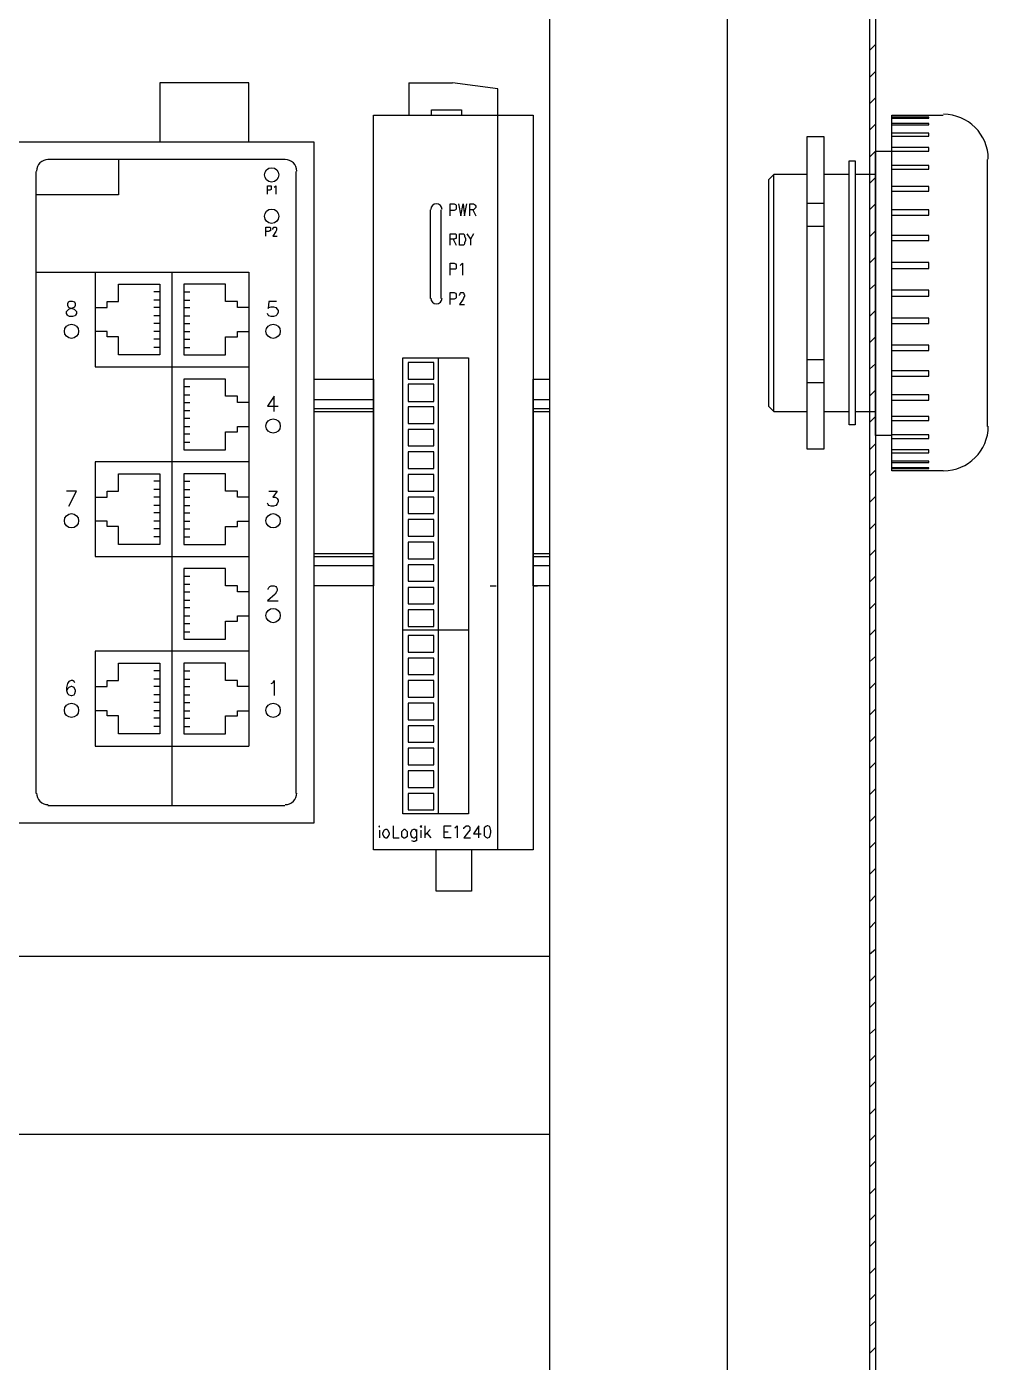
# Model space of a CAD drawing. Header units: feet. Extents: x -159 to 1687, y -48 to 1556.
# Drawn here: x 544.711 to 545.244, y 1044.03 to 1044.77 of the extents above; entities that cross this region are included whole.
import ezdxf

# ---------------------------------------------------------------- set-up
doc = ezdxf.new("R2010")
doc.units = ezdxf.units.FT
doc.header["$MEASUREMENT"] = 0
for name, color, linetype in [('PDF_0', 7, 'Continuous'), ('PDF_Carril', 7, 'Continuous'), ('PDF_Cuadro', 7, 'Continuous')]:
    doc.layers.add(name, color=color, linetype=linetype)
doc.layers.add('PDF_Placa', color=7, linetype='Continuous', true_color=0xb9b9b9)

msp = doc.modelspace()

# ---------------------------------------------------------------- linework, layer by layer
at = {"layer": 'PDF_0', "lineweight": 25}
for p, q in [((544.716, 1044.63402), (544.83392, 1044.63402)), ((544.83392, 1044.63402), (544.83392, 1044.37151))]:
    msp.add_line(p, q, dxfattribs=at)
for points in [[(543.62261, 1044.94404), (545.09893, 1044.94404), (545.09893, 1043.50022), (543.62261, 1043.50022)], [(544.99143, 1044.31401), (544.90309, 1044.31401), (544.90309, 1044.72111), (544.99143, 1044.72111)], [(544.706, 1044.70611), (544.706, 1044.32901), (544.87017, 1044.32901), (544.87017, 1044.70611)], [(545.16644, 1044.69569), (545.16977, 1044.69569), (545.16977, 1044.54943), (545.16644, 1044.54943)], [(545.12477, 1044.55693), (545.12477, 1044.68819), (545.12185, 1044.68527), (545.12185, 1044.55985)], [(544.95059, 1044.64902), (544.95059, 1044.65527), (544.95309, 1044.65527), (544.95351, 1044.65444), (544.95351, 1044.65402), (544.95393, 1044.65277), (544.95393, 1044.65152), (544.95351, 1044.65027), (544.95351, 1044.64985), (544.95309, 1044.64902)], [(544.73475, 1044.61777), (544.73391, 1044.61735), (544.7335, 1044.61652), (544.7335, 1044.61569), (544.73391, 1044.61485), (544.73433, 1044.61444), (544.736, 1044.61402), (544.73725, 1044.6136), (544.73808, 1044.61277), (544.7385, 1044.61235), (544.7385, 1044.6111), (544.73808, 1044.61027), (544.73767, 1044.60985), (544.73641, 1044.60944), (544.73475, 1044.60944), (544.73391, 1044.60985), (544.7335, 1044.61027), (544.73308, 1044.6111), (544.73308, 1044.61235), (544.73433, 1044.6136), (544.73516, 1044.61402), (544.73683, 1044.61444), (544.73767, 1044.61485), (544.73808, 1044.61569), (544.73808, 1044.61652), (544.73767, 1044.61735), (544.73641, 1044.61777)], [(544.93642, 1044.57485), (544.93642, 1044.58402), (544.92226, 1044.58402), (544.92226, 1044.57485)], [(544.93642, 1044.56235), (544.93642, 1044.57193), (544.92226, 1044.57193), (544.92226, 1044.56235)], [(544.93642, 1044.55027), (544.93642, 1044.55943), (544.92226, 1044.55943), (544.92226, 1044.55027)], [(544.93642, 1044.53777), (544.93642, 1044.54693), (544.92226, 1044.54693), (544.92226, 1044.53777)], [(544.93642, 1044.52527), (544.93642, 1044.53443), (544.92226, 1044.53443), (544.92226, 1044.52527)], [(544.93642, 1044.51276), (544.93642, 1044.52193), (544.92226, 1044.52193), (544.92226, 1044.51276)], [(544.93642, 1044.50026), (544.93642, 1044.50943), (544.92226, 1044.50943), (544.92226, 1044.50026)], [(544.93642, 1044.48776), (544.93642, 1044.49693), (544.92226, 1044.49693), (544.92226, 1044.48776)], [(544.93642, 1044.47526), (544.93642, 1044.48443), (544.92226, 1044.48443), (544.92226, 1044.47526)], [(544.93642, 1044.46276), (544.93642, 1044.47193), (544.92226, 1044.47193), (544.92226, 1044.46276)], [(544.93642, 1044.45026), (544.93642, 1044.45943), (544.92226, 1044.45943), (544.92226, 1044.45026)], [(544.93642, 1044.43776), (544.93642, 1044.44693), (544.92226, 1044.44693), (544.92226, 1044.43776)], [(544.93642, 1044.42359), (544.93642, 1044.43276), (544.92226, 1044.43276), (544.92226, 1044.42359)], [(544.93642, 1044.41109), (544.93642, 1044.42026), (544.92226, 1044.42026), (544.92226, 1044.41109)], [(544.93642, 1044.39859), (544.93642, 1044.40776), (544.92226, 1044.40776), (544.92226, 1044.39859)], [(544.93642, 1044.38609), (544.93642, 1044.39526), (544.92226, 1044.39526), (544.92226, 1044.38609)], [(544.93642, 1044.37359), (544.93642, 1044.38276), (544.92226, 1044.38276), (544.92226, 1044.37359)], [(544.93642, 1044.36109), (544.93642, 1044.37026), (544.92226, 1044.37026), (544.92226, 1044.36109)], [(544.93642, 1044.34859), (544.93642, 1044.35776), (544.92226, 1044.35776), (544.92226, 1044.34859)], [(544.93642, 1044.33609), (544.93642, 1044.34526), (544.92226, 1044.34526), (544.92226, 1044.33609)], [(544.90601, 1044.32692), (544.90642, 1044.32651), (544.90642, 1044.32734)], [(544.90976, 1044.32526), (544.90892, 1044.32484), (544.90809, 1044.32317), (544.90809, 1044.32276), (544.90851, 1044.32151), (544.90892, 1044.32109), (544.90976, 1044.32067), (544.91059, 1044.32067), (544.91142, 1044.32151), (544.91184, 1044.32276), (544.91184, 1044.32317), (544.91101, 1044.32484), (544.91059, 1044.32526)], [(544.91976, 1044.32526), (544.91851, 1044.32401), (544.91851, 1044.32151), (544.91934, 1044.32109), (544.91976, 1044.32067), (544.92059, 1044.32067), (544.92101, 1044.32109), (544.92184, 1044.32151), (544.92184, 1044.32401), (544.92101, 1044.32484), (544.92059, 1044.32526)], [(544.92892, 1044.32692), (544.92934, 1044.32651), (544.92976, 1044.32692), (544.92934, 1044.32734)], [(544.96601, 1044.32734), (544.96518, 1044.32692), (544.96434, 1044.32609), (544.96434, 1044.32192), (544.96518, 1044.32109), (544.96601, 1044.32067), (544.96643, 1044.32067), (544.96726, 1044.32109), (544.96768, 1044.32192), (544.96809, 1044.32359), (544.96809, 1044.32442), (544.96768, 1044.32609), (544.96726, 1044.32692), (544.96643, 1044.32734)]]:
    msp.add_lwpolyline(points, close=True, dxfattribs=at)
for points in [[(545.00059, 1044.8457), (545.00059, 1043.59856)], [(544.83392, 1044.70611), (544.83392, 1044.73903), (544.78475, 1044.73903), (544.78475, 1044.70611)], [(544.92267, 1044.73903), (544.92267, 1044.72111)], [(544.92267, 1044.73903), (544.94684, 1044.73903)], [(544.97184, 1044.73569), (544.94684, 1044.73903)], [(544.97184, 1044.31401), (544.97184, 1044.73569)], [(544.93517, 1044.72111), (544.93517, 1044.72402), (544.95184, 1044.72402), (544.95184, 1044.72111)], [(545.19019, 1044.72111), (545.21852, 1044.72111)], [(545.21852, 1044.52402), (545.19019, 1044.52402), (545.19019, 1044.72111)], [(545.19019, 1044.71944), (545.2106, 1044.71944), (545.2106, 1044.71986), (545.19019, 1044.71986)], [(545.19019, 1044.71569), (545.2106, 1044.71569), (545.2106, 1044.71652), (545.19019, 1044.71652)], [(545.1431, 1044.70902), (545.1431, 1044.5361), (545.15268, 1044.5361), (545.15268, 1044.70902)], [(545.15268, 1044.70902), (545.1431, 1044.70902)], [(545.2106, 1044.70944), (545.2106, 1044.71111), (545.19019, 1044.71111)], [(545.19019, 1044.70944), (545.2106, 1044.70944)], [(545.19019, 1044.5436), (545.18102, 1044.5436), (545.18102, 1044.70111), (545.2106, 1044.70111)], [(545.2106, 1044.70111), (545.2106, 1044.70319), (545.19019, 1044.70319)], [(544.76183, 1044.69652), (544.76183, 1044.67694), (544.716, 1044.67694)], [(544.85392, 1044.69652), (544.72266, 1044.69652)], [(545.19019, 1044.69111), (545.2106, 1044.69111), (545.2106, 1044.69319), (545.19019, 1044.69319)], [(545.24311, 1044.5486), (545.24311, 1044.69652)], [(544.716, 1044.68986), (544.716, 1044.34526)], [(544.86017, 1044.34526), (544.86017, 1044.68986)], [(545.1431, 1044.68819), (545.12477, 1044.68819)], [(545.16644, 1044.68819), (545.15268, 1044.68819)], [(545.18102, 1044.68819), (545.16977, 1044.68819)], [(544.84434, 1044.67736), (544.84434, 1044.68194), (544.84642, 1044.68194), (544.84642, 1044.67986), (544.84559, 1044.67944), (544.84434, 1044.67944)], [(544.84809, 1044.68111), (544.84892, 1044.68194), (544.84892, 1044.67736)], [(545.19019, 1044.67902), (545.2106, 1044.67902), (545.2106, 1044.68152), (545.19019, 1044.68152)], [(544.94559, 1044.66527), (544.94559, 1044.67194), (544.94767, 1044.67194), (544.94851, 1044.67152), (544.94892, 1044.67111), (544.94892, 1044.66902), (544.94851, 1044.66861), (544.94767, 1044.66819), (544.94559, 1044.66819)], [(544.95017, 1044.67194), (544.95143, 1044.66527), (544.95268, 1044.67194), (544.95351, 1044.66527), (544.95476, 1044.67194)], [(544.95643, 1044.66527), (544.95643, 1044.67194), (544.95851, 1044.67194), (544.95893, 1044.67152), (544.95934, 1044.67111), (544.95976, 1044.67069), (544.95976, 1044.66986), (544.95851, 1044.66861), (544.95643, 1044.66861)], [(545.1431, 1044.67236), (545.15268, 1044.67236)], [(544.93434, 1044.66861), (544.93434, 1044.61944)], [(544.94059, 1044.61944), (544.94059, 1044.66861)], [(544.95809, 1044.66861), (544.95976, 1044.66527)], [(545.19019, 1044.66569), (545.2106, 1044.66569), (545.2106, 1044.66861), (545.19019, 1044.66861)], [(544.8435, 1044.65402), (544.8435, 1044.65902), (544.84559, 1044.65902), (544.846, 1044.65861), (544.846, 1044.65694), (544.84559, 1044.65694), (544.84517, 1044.65652), (544.8435, 1044.65652)], [(544.84725, 1044.65777), (544.84725, 1044.65819), (544.84767, 1044.65861), (544.84767, 1044.65902), (544.84892, 1044.65902), (544.84934, 1044.65861), (544.84934, 1044.65736), (544.84892, 1044.65652), (544.84725, 1044.65402), (544.84975, 1044.65402)], [(544.94559, 1044.64902), (544.94559, 1044.65527), (544.94851, 1044.65527), (544.94892, 1044.65485), (544.94892, 1044.65277), (544.94851, 1044.65277), (544.94767, 1044.65235), (544.94559, 1044.65235)], [(544.95476, 1044.65527), (544.95684, 1044.65235), (544.95684, 1044.64902)], [(544.95851, 1044.65527), (544.95684, 1044.65235)], [(545.15268, 1044.65944), (545.1431, 1044.65944)], [(544.94726, 1044.65235), (544.94892, 1044.64902)], [(545.19019, 1044.65152), (545.2106, 1044.65152), (545.2106, 1044.65444), (545.19019, 1044.65444)], [(544.74892, 1044.63402), (544.74892, 1044.58152), (544.83392, 1044.58152)], [(544.79142, 1044.63402), (544.79142, 1044.33859)], [(544.94559, 1044.63235), (544.94559, 1044.63902), (544.94767, 1044.63902), (544.94851, 1044.6386), (544.94892, 1044.63819), (544.94892, 1044.6361), (544.94851, 1044.63569), (544.94559, 1044.63569)], [(544.95101, 1044.63777), (544.95226, 1044.63902), (544.95226, 1044.63235)], [(545.19019, 1044.6361), (545.2106, 1044.6361), (545.2106, 1044.63944), (545.19019, 1044.63944)], [(544.74892, 1044.61444), (544.75558, 1044.61444), (544.75558, 1044.61777), (544.76183, 1044.61777), (544.76183, 1044.62735), (544.78475, 1044.62735), (544.78475, 1044.58819), (544.76183, 1044.58819), (544.76183, 1044.59819), (544.75558, 1044.59819), (544.75558, 1044.6011), (544.74892, 1044.6011)], [(544.83392, 1044.61444), (544.82767, 1044.61444), (544.82767, 1044.61777), (544.821, 1044.61777), (544.821, 1044.62735), (544.79808, 1044.62735), (544.79808, 1044.58819), (544.821, 1044.58819), (544.821, 1044.59819), (544.82767, 1044.59819), (544.82767, 1044.6011), (544.83392, 1044.6011)], [(544.78475, 1044.62319), (544.78142, 1044.62319)], [(544.78475, 1044.6186), (544.78142, 1044.6186)], [(544.79808, 1044.62319), (544.80142, 1044.62319)], [(544.79808, 1044.6186), (544.80142, 1044.6186)], [(544.94559, 1044.6161), (544.94559, 1044.62277), (544.94767, 1044.62277), (544.94851, 1044.62235), (544.94892, 1044.62194), (544.94892, 1044.61985), (544.94851, 1044.61944), (544.94767, 1044.61902), (544.94559, 1044.61902)], [(544.95059, 1044.6211), (544.95059, 1044.62152), (544.95101, 1044.62194), (544.95101, 1044.62235), (544.95143, 1044.62277), (544.95268, 1044.62277), (544.95309, 1044.62235), (544.95309, 1044.62194), (544.95351, 1044.62152), (544.95351, 1044.62069), (544.95309, 1044.62027), (544.95268, 1044.61902), (544.95059, 1044.6161), (544.95351, 1044.6161)], [(545.19019, 1044.62069), (545.2106, 1044.62069), (545.2106, 1044.62402), (545.19019, 1044.62402)], [(544.78475, 1044.61444), (544.78142, 1044.61444)], [(544.79808, 1044.61444), (544.80142, 1044.61444)], [(544.84934, 1044.61777), (544.84517, 1044.61777), (544.84475, 1044.61402), (544.84517, 1044.61444), (544.84642, 1044.61485), (544.84767, 1044.61485), (544.84892, 1044.61444), (544.84975, 1044.6136), (544.85017, 1044.61277), (544.85017, 1044.61194), (544.84975, 1044.61069), (544.84892, 1044.60985), (544.84767, 1044.60944), (544.84642, 1044.60944), (544.84517, 1044.60985), (544.84475, 1044.61027), (544.84434, 1044.6111)], [(544.78475, 1044.60985), (544.78142, 1044.60985)], [(544.78475, 1044.60569), (544.78142, 1044.60569)], [(544.79808, 1044.60985), (544.80142, 1044.60985)], [(544.79808, 1044.60569), (544.80142, 1044.60569)], [(545.19019, 1044.60569), (545.2106, 1044.60569), (545.2106, 1044.6086), (545.19019, 1044.6086)], [(544.78475, 1044.6011), (544.78142, 1044.6011)], [(544.78475, 1044.59694), (544.78142, 1044.59694)], [(544.79808, 1044.6011), (544.80142, 1044.6011)], [(544.79808, 1044.59694), (544.80142, 1044.59694)], [(544.78475, 1044.59235), (544.78142, 1044.59235)], [(544.79808, 1044.59235), (544.80142, 1044.59235)], [(545.19019, 1044.59069), (545.2106, 1044.59069), (545.2106, 1044.5936), (545.19019, 1044.5936)], [(544.95559, 1044.58652), (544.95559, 1044.33401), (544.91934, 1044.33401), (544.91934, 1044.58652)], [(544.91934, 1044.58652), (544.95559, 1044.58652)], [(544.93892, 1044.58652), (544.93892, 1044.33401)], [(545.1431, 1044.58569), (545.15268, 1044.58569)], [(544.83392, 1044.56193), (544.82767, 1044.56193), (544.82767, 1044.56527), (544.821, 1044.56527), (544.821, 1044.57485), (544.79808, 1044.57485), (544.79808, 1044.53568), (544.821, 1044.53568), (544.821, 1044.54568), (544.82767, 1044.54568), (544.82767, 1044.5486), (544.83392, 1044.5486)], [(545.19019, 1044.57652), (545.2106, 1044.57652), (545.2106, 1044.57943), (545.19019, 1044.57943)], [(544.79808, 1044.57068), (544.80142, 1044.57068)], [(545.15268, 1044.57277), (545.1431, 1044.57277)], [(544.79808, 1044.5661), (544.80142, 1044.5661)], [(544.79808, 1044.56193), (544.80142, 1044.56193)], [(544.84809, 1044.55693), (544.84809, 1044.56527), (544.84434, 1044.55985), (544.85017, 1044.55985)], [(545.19019, 1044.56318), (545.2106, 1044.56318), (545.2106, 1044.5661), (545.19019, 1044.5661)], [(544.79808, 1044.55735), (544.80142, 1044.55735)], [(544.79808, 1044.55318), (544.80142, 1044.55318)], [(545.12477, 1044.55693), (545.1431, 1044.55693)], [(545.15268, 1044.55693), (545.16644, 1044.55693)], [(545.16977, 1044.55693), (545.18102, 1044.55693)], [(545.19019, 1044.55193), (545.2106, 1044.55193), (545.2106, 1044.55402), (545.19019, 1044.55402)], [(544.79808, 1044.5486), (544.80142, 1044.5486)], [(544.79808, 1044.54443), (544.80142, 1044.54443)], [(544.79808, 1044.53985), (544.80142, 1044.53985)], [(545.19019, 1044.54193), (545.2106, 1044.54193), (545.2106, 1044.54402), (545.19019, 1044.54402)], [(545.2106, 1044.53568), (545.19019, 1044.53568)], [(545.19019, 1044.53402), (545.2106, 1044.53402), (545.2106, 1044.53568)], [(545.19019, 1044.5286), (545.2106, 1044.5286), (545.2106, 1044.52943), (545.19019, 1044.52943)], [(544.83392, 1044.52902), (544.74892, 1044.52902), (544.74892, 1044.47651), (544.83392, 1044.47651)], [(544.74892, 1044.50943), (544.75558, 1044.50943), (544.75558, 1044.51276), (544.76183, 1044.51276), (544.76183, 1044.52235), (544.78475, 1044.52235), (544.78475, 1044.48318), (544.76183, 1044.48318), (544.76183, 1044.49318), (544.75558, 1044.49318), (544.75558, 1044.4961), (544.74892, 1044.4961)], [(544.83392, 1044.50943), (544.82767, 1044.50943), (544.82767, 1044.51276), (544.821, 1044.51276), (544.821, 1044.52235), (544.79808, 1044.52235), (544.79808, 1044.48318), (544.821, 1044.48318), (544.821, 1044.49318), (544.82767, 1044.49318), (544.82767, 1044.4961), (544.83392, 1044.4961)], [(545.19019, 1044.52527), (545.2106, 1044.52527), (545.2106, 1044.52568), (545.19019, 1044.52568)], [(544.78475, 1044.51818), (544.78142, 1044.51818)], [(544.79808, 1044.51818), (544.80142, 1044.51818)], [(544.73433, 1044.50443), (544.7385, 1044.51276), (544.73308, 1044.51276)], [(544.78475, 1044.5136), (544.78142, 1044.5136)], [(544.78475, 1044.50943), (544.78142, 1044.50943)], [(544.79808, 1044.5136), (544.80142, 1044.5136)], [(544.79808, 1044.50943), (544.80142, 1044.50943)], [(544.84517, 1044.51276), (544.84975, 1044.51276), (544.84725, 1044.50943), (544.8485, 1044.50943), (544.84934, 1044.50901), (544.84975, 1044.5086), (544.85017, 1044.50776), (544.85017, 1044.50693), (544.84975, 1044.50568), (544.84892, 1044.50485), (544.84767, 1044.50443), (544.84642, 1044.50443), (544.84517, 1044.50485), (544.84475, 1044.50526), (544.84434, 1044.5061)], [(544.78475, 1044.50485), (544.78142, 1044.50485)], [(544.78475, 1044.50068), (544.78142, 1044.50068)], [(544.79808, 1044.50485), (544.80142, 1044.50485)], [(544.79808, 1044.50068), (544.80142, 1044.50068)], [(544.78475, 1044.4961), (544.78142, 1044.4961)], [(544.79808, 1044.4961), (544.80142, 1044.4961)], [(544.78475, 1044.49193), (544.78142, 1044.49193)], [(544.78475, 1044.48735), (544.78142, 1044.48735)], [(544.79808, 1044.49193), (544.80142, 1044.49193)], [(544.79808, 1044.48735), (544.80142, 1044.48735)], [(544.83392, 1044.45693), (544.82767, 1044.45693), (544.82767, 1044.46026), (544.821, 1044.46026), (544.821, 1044.46985), (544.79808, 1044.46985), (544.79808, 1044.43068), (544.821, 1044.43068), (544.821, 1044.44068), (544.82767, 1044.44068), (544.82767, 1044.4436), (544.83392, 1044.4436)], [(544.79808, 1044.46568), (544.80142, 1044.46568)], [(544.79808, 1044.4611), (544.80142, 1044.4611)], [(544.79808, 1044.45693), (544.80142, 1044.45693)], [(544.84475, 1044.45818), (544.84475, 1044.4586), (544.84517, 1044.45943), (544.84559, 1044.45985), (544.84642, 1044.46026), (544.84809, 1044.46026), (544.84892, 1044.45985), (544.84934, 1044.45943), (544.84975, 1044.4586), (544.84975, 1044.45776), (544.84934, 1044.45693), (544.8485, 1044.45568), (544.84434, 1044.45193), (544.85017, 1044.45193)], [(544.96768, 1044.46026), (544.97101, 1044.46026)], [(544.99143, 1044.46026), (544.99393, 1044.46026)], [(544.79808, 1044.45235), (544.80142, 1044.45235)], [(544.79808, 1044.44818), (544.80142, 1044.44818)], [(544.79808, 1044.4436), (544.80142, 1044.4436)], [(544.79808, 1044.43943), (544.80142, 1044.43943)], [(544.79808, 1044.43484), (544.80142, 1044.43484)], [(544.95559, 1044.43568), (544.91934, 1044.43568)], [(544.83392, 1044.42401), (544.74892, 1044.42401), (544.74892, 1044.37151), (544.83392, 1044.37151)], [(544.74892, 1044.40443), (544.75558, 1044.40443), (544.75558, 1044.40776), (544.76183, 1044.40776), (544.76183, 1044.41734), (544.78475, 1044.41734), (544.78475, 1044.37818), (544.76183, 1044.37818), (544.76183, 1044.38818), (544.75558, 1044.38818), (544.75558, 1044.39109), (544.74892, 1044.39109)], [(544.78475, 1044.41318), (544.78142, 1044.41318)], [(544.83392, 1044.40443), (544.82767, 1044.40443), (544.82767, 1044.40776), (544.821, 1044.40776), (544.821, 1044.41734), (544.79808, 1044.41734), (544.79808, 1044.37818), (544.821, 1044.37818), (544.821, 1044.38818), (544.82767, 1044.38818), (544.82767, 1044.39109), (544.83392, 1044.39109)], [(544.79808, 1044.41318), (544.80142, 1044.41318)], [(544.73767, 1044.40651), (544.73725, 1044.40734), (544.73641, 1044.40776), (544.73558, 1044.40776), (544.73433, 1044.40734), (544.7335, 1044.40609), (544.73308, 1044.40401), (544.73308, 1044.40234), (544.7335, 1044.40068), (544.73433, 1044.39984), (544.73558, 1044.39943), (544.736, 1044.39943), (544.73725, 1044.39984), (544.73767, 1044.40068), (544.73808, 1044.40193), (544.73808, 1044.40234), (544.73725, 1044.40401), (544.736, 1044.40443), (544.73558, 1044.40443), (544.73433, 1044.40401), (544.7335, 1044.40318), (544.73308, 1044.40234)], [(544.78475, 1044.40859), (544.78142, 1044.40859)], [(544.78475, 1044.40443), (544.78142, 1044.40443)], [(544.79808, 1044.40859), (544.80142, 1044.40859)], [(544.79808, 1044.40443), (544.80142, 1044.40443)], [(544.84642, 1044.40609), (544.84725, 1044.40651), (544.84809, 1044.40776), (544.84809, 1044.39943)], [(544.78475, 1044.39984), (544.78142, 1044.39984)], [(544.79808, 1044.39984), (544.80142, 1044.39984)], [(544.78475, 1044.39568), (544.78142, 1044.39568)], [(544.78475, 1044.39109), (544.78142, 1044.39109)], [(544.79808, 1044.39568), (544.80142, 1044.39568)], [(544.79808, 1044.39109), (544.80142, 1044.39109)], [(544.78475, 1044.38693), (544.78142, 1044.38693)], [(544.78475, 1044.38234), (544.78142, 1044.38234)], [(544.79808, 1044.38693), (544.80142, 1044.38693)], [(544.79808, 1044.38234), (544.80142, 1044.38234)], [(544.72266, 1044.33859), (544.85392, 1044.33859)], [(544.90642, 1044.32484), (544.90642, 1044.32067)], [(544.91392, 1044.32734), (544.91392, 1044.32067), (544.91726, 1044.32067)], [(544.92684, 1044.32401), (544.92642, 1044.32484), (544.92601, 1044.32526), (544.92517, 1044.32526), (544.92434, 1044.32484), (544.92351, 1044.32317), (544.92351, 1044.32276), (544.92392, 1044.32151), (544.92434, 1044.32109), (544.92517, 1044.32067), (544.92601, 1044.32067), (544.92684, 1044.32151)], [(544.92684, 1044.32526), (544.92684, 1044.31901), (544.92642, 1044.31901), (544.92601, 1044.31859), (544.92517, 1044.31859), (544.92434, 1044.31901)], [(544.92934, 1044.32484), (544.92934, 1044.32067)], [(544.93142, 1044.32734), (544.93142, 1044.32067)], [(544.93434, 1044.32526), (544.93142, 1044.32192)], [(544.93267, 1044.32317), (544.93476, 1044.32067)], [(544.94601, 1044.32067), (544.94226, 1044.32067), (544.94226, 1044.32734), (544.94601, 1044.32734)], [(544.94226, 1044.32401), (544.94434, 1044.32401)], [(544.94809, 1044.32609), (544.94934, 1044.32734), (544.94934, 1044.32067)], [(544.95309, 1044.32567), (544.95309, 1044.32609), (544.95434, 1044.32734), (544.95559, 1044.32734), (544.95601, 1044.32692), (544.95643, 1044.32651), (544.95643, 1044.32484), (544.95559, 1044.32401), (544.95309, 1044.32067), (544.95684, 1044.32067)], [(544.96143, 1044.32067), (544.96143, 1044.32734), (544.95851, 1044.32276), (544.96268, 1044.32276)], [(544.95726, 1044.31401), (544.95726, 1044.29109), (544.93767, 1044.29109), (544.93767, 1044.31401)], [(545.00059, 1044.25484), (543.72095, 1044.25484)], [(543.72095, 1044.1565), (545.00059, 1044.1565)]]:
    msp.add_lwpolyline(points, dxfattribs=at)
for centre in [(544.84663, 1044.68798), (544.84663, 1044.66506), (544.73579, 1044.60131), (544.84746, 1044.60131), (544.84746, 1044.54881), (544.73579, 1044.49631), (544.84746, 1044.49631), (544.84746, 1044.4438), (544.73579, 1044.3913), (544.84746, 1044.3913)]:
    msp.add_circle(centre, 0.00396, dxfattribs=at)
for centre, radius, start, end in [((545.21873, 1044.69673), 0.02479, 0.00013, 89.99987), ((544.72287, 1044.69006), 0.00646, 89.99995, 180.00005), ((544.85413, 1044.69006), 0.00646, 359.99935, 90.00065), ((544.93788, 1044.66881), 0.00313, 0.00045, 179.99955), ((544.93788, 1044.61964), 0.00313, 180.00045, 359.99955), ((545.21873, 1044.54881), 0.02479, 270.00013, 359.99987), ((544.72287, 1044.34547), 0.00646, 179.99995, 270.00005), ((544.85413, 1044.34547), 0.00646, 269.99935, 0.00065)]:
    msp.add_arc(centre, radius, start, end, dxfattribs=at)
at = {"layer": 'PDF_Carril', "lineweight": 25}
for points in [[(544.87017, 1044.57485), (544.90309, 1044.57485), (544.90309, 1044.46026), (544.87017, 1044.46026)], [(544.99143, 1044.57485), (545.00059, 1044.57485), (545.00059, 1044.46026), (544.99143, 1044.46026)]]:
    msp.add_lwpolyline(points, close=True, dxfattribs=at)
at = {"layer": 'PDF_Carril', "color": 9, "lineweight": 25, "true_color": 0xc6c7ca}
for points in [[(544.87017, 1044.5636), (544.90309, 1044.5636)], [(544.99143, 1044.5636), (545.00059, 1044.5636)], [(544.87017, 1044.55693), (544.90309, 1044.55693)], [(544.99143, 1044.55693), (545.00059, 1044.55693)], [(544.87017, 1044.47818), (544.90309, 1044.47818)], [(544.99143, 1044.47818), (545.00059, 1044.47818)], [(544.87017, 1044.47151), (544.90309, 1044.47151)], [(544.99143, 1044.47151), (545.00059, 1044.47151)]]:
    msp.add_lwpolyline(points, dxfattribs=at)
at = {"layer": 'PDF_Carril', "lineweight": 25}
for points in [[(544.87017, 1044.5586), (544.90309, 1044.5586)], [(544.99143, 1044.5586), (545.00059, 1044.5586)], [(544.87017, 1044.47651), (544.90309, 1044.47651)], [(544.99143, 1044.47651), (545.00059, 1044.47651)]]:
    msp.add_lwpolyline(points, dxfattribs=at)
at = {"layer": 'PDF_Cuadro', "lineweight": 25}
for points in [[(545.17769, 1044.9907), (545.17769, 1043.0402)], [(545.18102, 1044.9907), (545.18102, 1043.0402)], [(545.17769, 1044.75694), (545.18102, 1044.76028)], [(545.17769, 1044.74194), (545.18102, 1044.74528)], [(545.17769, 1044.72736), (545.18102, 1044.73069)], [(545.17769, 1044.71277), (545.18102, 1044.71611)], [(545.17769, 1044.69777), (545.18102, 1044.70111)], [(545.17769, 1044.68319), (545.18102, 1044.68652)], [(545.17769, 1044.66861), (545.18102, 1044.67194)], [(545.17769, 1044.6536), (545.18102, 1044.65694)], [(545.17769, 1044.63902), (545.18102, 1044.64235)], [(545.17769, 1044.62444), (545.18102, 1044.62735)], [(545.17769, 1044.60944), (545.18102, 1044.61277)], [(545.17769, 1044.59485), (545.18102, 1044.59819)], [(545.17769, 1044.58027), (545.18102, 1044.58318)], [(545.17769, 1044.56527), (545.18102, 1044.5686)], [(545.17769, 1044.55068), (545.18102, 1044.55402)], [(545.17769, 1044.53568), (545.18102, 1044.53902)], [(545.17769, 1044.5211), (545.18102, 1044.52443)], [(545.17769, 1044.50651), (545.18102, 1044.50985)], [(545.17769, 1044.49151), (545.18102, 1044.49485)], [(545.17769, 1044.47693), (545.18102, 1044.48026)], [(545.17769, 1044.46235), (545.18102, 1044.46568)], [(545.17769, 1044.44735), (545.18102, 1044.45068)], [(545.17769, 1044.43276), (545.18102, 1044.43609)], [(545.17769, 1044.41818), (545.18102, 1044.42109)], [(545.17769, 1044.40318), (545.18102, 1044.40651)], [(545.17769, 1044.38859), (545.18102, 1044.39193)], [(545.17769, 1044.37359), (545.18102, 1044.37693)], [(545.17769, 1044.35901), (545.18102, 1044.36234)], [(545.17769, 1044.34442), (545.18102, 1044.34776)], [(545.17769, 1044.32942), (545.18102, 1044.33276)], [(545.17769, 1044.31484), (545.18102, 1044.31817)], [(545.17769, 1044.30025), (545.18102, 1044.30359)], [(545.17769, 1044.28525), (545.18102, 1044.28859)], [(545.17769, 1044.27067), (545.18102, 1044.274)], [(545.17769, 1044.25609), (545.18102, 1044.259)], [(545.17769, 1044.24109), (545.18102, 1044.24442)], [(545.17769, 1044.2265), (545.18102, 1044.22984)], [(545.17769, 1044.21192), (545.18102, 1044.21483)], [(545.17769, 1044.19692), (545.18102, 1044.20025)], [(545.17769, 1044.18233), (545.18102, 1044.18567)], [(545.17769, 1044.16733), (545.18102, 1044.17067)], [(545.17769, 1044.15275), (545.18102, 1044.15608)], [(545.17769, 1044.13816), (545.18102, 1044.1415)], [(545.17769, 1044.12316), (545.18102, 1044.1265)], [(545.17769, 1044.10858), (545.18102, 1044.11191)], [(545.17769, 1044.094), (545.18102, 1044.09733)], [(545.17769, 1044.07899), (545.18102, 1044.08233)], [(545.17769, 1044.06441), (545.18102, 1044.06774)], [(545.17769, 1044.04983), (545.18102, 1044.05274)], [(545.17769, 1044.03483), (545.18102, 1044.03816)]]:
    msp.add_lwpolyline(points, dxfattribs=at)
at = {"layer": 'PDF_Placa', "lineweight": 25}
msp.add_lwpolyline([(545.06601, 1044.8557), (545.06601, 1044.87862), (545.08268, 1044.87862), (545.09893, 1044.86195), (545.09893, 1043.15562), (545.08268, 1043.13937), (545.06601, 1043.13937), (545.06601, 1043.16229)], dxfattribs=at)

doc.saveas('drawing.dxf')
